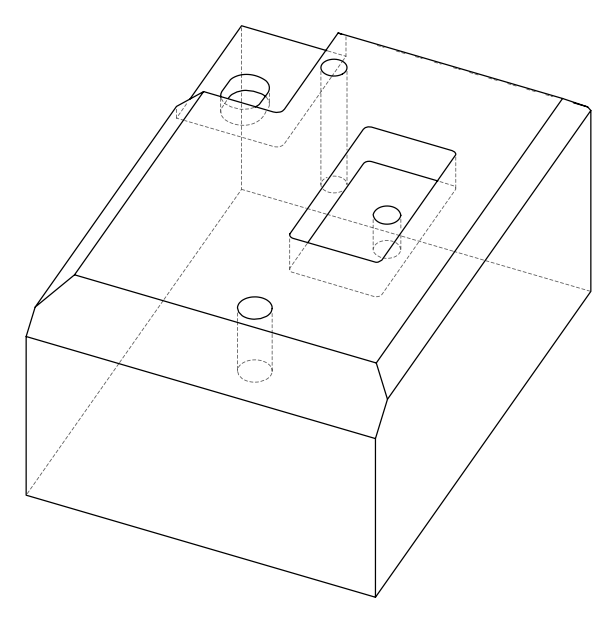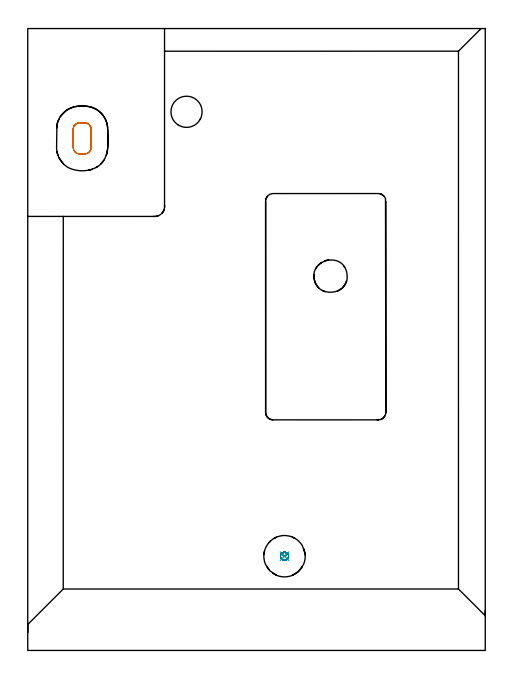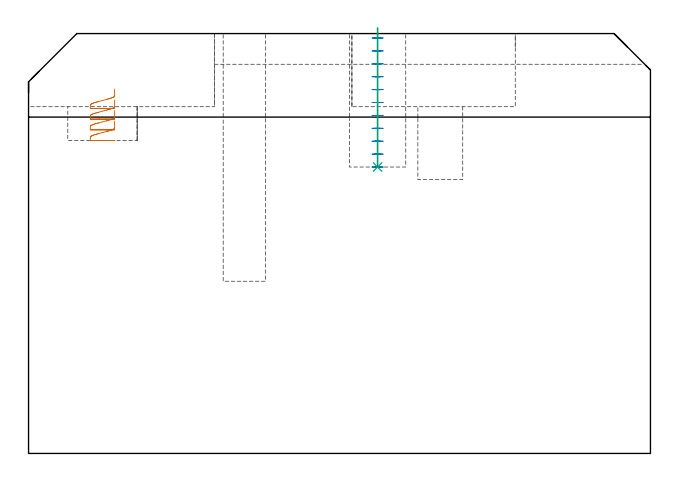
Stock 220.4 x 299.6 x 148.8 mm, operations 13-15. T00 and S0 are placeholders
(PLAN: 15 operations, 9 tool changes, 137.6 min)
(1 SPOT_DRILL | STEP1POCKET | NXT0321_9005460120000 | 0.04 min | 2846 mm3)
(2 SPOT_DRILL_1 | STEP1POCKET_2 | NXT0321_9005460120000 | 0.03 min | 2 mm3)
(3 DRILL_BLIND_HOLE_INTO_CENTER | STEP1POCKET | NXT0301_128 | 0.12 min | 2870 mm3)
(4 DRILL_BLIND_HOLE_INTO_CENTER_1 | STEP1POCKET_2 | NXT0301_065 | 0.36 min | 5993 mm3)
(5 DRILL_TO_ENLARGE_BLIND_HOLE | STEP1POCKET_2 | UGT0301_375 | 0.36 min | 9500 mm3)
(6 MILL_ROUGH_BLIND_HOLE_CONTOUR | STEP1POCKET | NXT0201_009 | Spiral | 1.48 min | 4505 mm3)
(7 AREA_MILL | FG_CHAMFER_SURFACE | UGT0205_001 | 10.72 min | 30631 mm3)
(8 AREA_MILL_1 | FG_CHAMFER_SURFACE_1 | UGT0205_001 | 19.07 min | 94105 mm3)
(9 AREA_MILL_2 | FG_CHAMFER_SURFACE_2 | UGT0205_001 | 4.98 min | 9544 mm3)
(10 AREA_MILL_3 | FG_CHAMFER_SURFACE_3 | UGT0205_001 | 11.14 min | 22278 mm3)
(11 MILL_CORNER_NOTCH_RECTANGULAR | CORNER_NOTCH_RECTANGULAR | NXT0201_009 | Follow Part, ap 2, ae 75% | 32.6 min | 152874 mm3)
(12 MILL_RECTANGULAR_POCKET | POCKET_RECTANGULAR_STRAIGHT | NXT0201_008 | Follow Part, ap 1.5, ae 75% | 54.92 min | 158095 mm3)
(13 MILL_RECTANGULAR_POCKET_1 | POCKET_RECTANGULAR_STRAIGHT_1 | NXT0201_012 | Follow Part, ap 4, ae 75% | 0.77 min | 7881 mm3)
(14 MILL_BLIND_HOLE_FROM_SOLID_MATERIAL | STEP1POCKET_1 | NXT0201_012 | Spiral | 0.82 min | 14716 mm3)
(15 BORE_BLIND_HOLE | STEP1POCKET_1 | UGT0332_076 | 0.2 min | 0 mm3)
(TOOL NXT0321_9005460120000 | NC Spot Drill, 142deg, 12mm, Carbide, Uncoated | D12 PA142 FL30 Z2)
(TOOL NXT0301_128 | Carbide Drill 12mm [861.1-1200-036A1-GP GC34] | D12 PA150 FL37.4 Z2)
(TOOL NXT0301_065 | Carbide Drill 9.4mm [860.1-0940-075A1-MM 2214] | D9.4 PA140 FL98 Z2)
(TOOL UGT0301_375 | Twist Drill Flat Bottom 15 mm | D15 PA180 FL120 Z2)
(TOOL NXT0201_009 | ENDMILL 8mm [2P460-0800-NA 1630] | D8 FL26 Z6)
(TOOL UGT0205_001 | Chamfer Mill 20 x 3 x 45 deg. | D20 FL50 Z2)
(TOOL NXT0201_008 | ENDMILL 6mm [2P460-0600-NA 1630] | D6 FL26 Z6)
(TOOL NXT0201_012 | ENDMILL 16mm [2P460-1600-NA 1630] | D16 FL38 Z6)
(TOOL UGT0332_076 | 19.75 mm Rough Boring Bar | D19.75)
(OP 13 MILL_RECTANGULAR_POCKET_1)
G17 G21 G94 G90
T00 M6
G54
G17 G0 G90 X30.5 Y242.306 S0 M3
G43 Z158.8 H1
Z129.06
G94 G1 Y251.276 Z126.656 F250.
X30.442 Y251.724 Z126.535
X30.319 Y252.159 Z126.414
X30.134 Y252.572 Z126.293
X29.891 Y252.953 Z126.172
X29.596 Y253.296 Z126.051
X29.253 Y253.591 Z125.93
X28.872 Y253.834 Z125.808
X28.459 Y254.019 Z125.687
X28.024 Y254.142 Z125.566
X27.576 Y254.2 Z125.445
X24.824 Z124.708
X24.376 Y254.142 Z124.586
X23.941 Y254.019 Z124.465
X23.528 Y253.834 Z124.344
X23.147 Y253.591 Z124.223
X22.804 Y253.296 Z124.102
X22.509 Y252.953 Z123.981
X22.266 Y252.572 Z123.86
X22.081 Y252.159 Z123.738
X21.958 Y251.724 Z123.617
X21.9 Y251.276 Z123.496
Y246.7 Z122.27
Y242.3 F500.
G3 X25. Y239.2 R3.1
G1 X27.4
G3 X30.5 Y242.3 R3.1
G1 Y251.1
G3 X27.4 Y254.2 R3.1
G1 X25.
G3 X21.9 Y251.1 R3.1
G1 Y246.7
Y245.7
G0 X30.5 Y242.306 Z125.27
G1 Y251.276 Z122.866 F250.
X30.442 Y251.724 Z122.745
X30.319 Y252.159 Z122.624
X30.134 Y252.572 Z122.503
X29.891 Y252.953 Z122.382
X29.596 Y253.296 Z122.261
X29.253 Y253.591 Z122.14
X28.872 Y253.834 Z122.018
X28.459 Y254.019 Z121.897
X28.024 Y254.142 Z121.776
X27.576 Y254.2 Z121.655
X24.824 Z120.918
X24.376 Y254.142 Z120.796
X23.941 Y254.019 Z120.675
X23.528 Y253.834 Z120.554
X23.147 Y253.591 Z120.433
X22.804 Y253.296 Z120.312
X22.509 Y252.953 Z120.191
X22.266 Y252.572 Z120.07
X22.081 Y252.159 Z119.948
X21.958 Y251.724 Z119.827
X21.9 Y251.276 Z119.706
Y246.7 Z118.48
Y242.3 F500.
G3 X25. Y239.2 R3.1
G1 X27.4
G3 X30.5 Y242.3 R3.1
G1 Y251.1
G3 X27.4 Y254.2 R3.1
G1 X25.
G3 X21.9 Y251.1 R3.1
G1 Y246.7
Y245.7
G0 X30.5 Y242.306 Z121.48
G1 Y251.276 Z119.076 F250.
X30.442 Y251.724 Z118.955
X30.319 Y252.159 Z118.834
X30.134 Y252.572 Z118.713
X29.891 Y252.953 Z118.592
X29.596 Y253.296 Z118.471
X29.253 Y253.591 Z118.35
X28.872 Y253.834 Z118.228
X28.459 Y254.019 Z118.107
X28.024 Y254.142 Z117.986
X27.576 Y254.2 Z117.865
X24.824 Z117.128
X24.376 Y254.142 Z117.006
X23.941 Y254.019 Z116.885
X23.528 Y253.834 Z116.764
X23.147 Y253.591 Z116.643
X22.804 Y253.296 Z116.522
X22.509 Y252.953 Z116.401
X22.266 Y252.572 Z116.28
X22.081 Y252.159 Z116.158
X21.958 Y251.724 Z116.037
X21.9 Y251.276 Z115.916
Y246.7 Z114.69
Y242.3 F500.
G3 X25. Y239.2 R3.1
G1 X27.4
G3 X30.5 Y242.3 R3.1
G1 Y251.1
G3 X27.4 Y254.2 R3.1
G1 X25.
G3 X21.9 Y251.1 R3.1
G1 Y246.7
Y245.7
G0 X30.5 Y242.306 Z117.69
G1 Y251.276 Z115.286 F250.
X30.442 Y251.724 Z115.165
X30.319 Y252.159 Z115.044
X30.134 Y252.572 Z114.923
X29.891 Y252.953 Z114.802
X29.596 Y253.296 Z114.681
X29.253 Y253.591 Z114.56
X28.872 Y253.834 Z114.438
X28.459 Y254.019 Z114.317
X28.024 Y254.142 Z114.196
X27.576 Y254.2 Z114.075
X24.824 Z113.338
X24.376 Y254.142 Z113.216
X23.941 Y254.019 Z113.095
X23.528 Y253.834 Z112.974
X23.147 Y253.591 Z112.853
X22.804 Y253.296 Z112.732
X22.509 Y252.953 Z112.611
X22.266 Y252.572 Z112.49
X22.081 Y252.159 Z112.368
X21.958 Y251.724 Z112.247
X21.9 Y251.276 Z112.126
Y246.7 Z110.9
Y242.3 F500.
G3 X25. Y239.2 R3.1
G1 X27.4
G3 X30.5 Y242.3 R3.1
G1 Y251.1
G3 X27.4 Y254.2 R3.1
G1 X25.
G3 X21.9 Y251.1 R3.1
G1 Y246.7
Y245.7
G0 Z158.8
M5
M2
(OP 14 MILL_BLIND_HOLE_FROM_SOLID_MATERIAL)
G17 G21 G94 G90
T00 M6
G54
G17 G0 G90 X123.7 Y45.4 S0 M3
G43 Z158.8 H1
Z147.227
G94 G3 X124.675 Y46.375 R0.975 F250.
X123.7 Y47.35 R0.975
X121.75 Y45.4 R1.95
X123.7 Y47.35 R-1.95
X122.725 Y46.375 R0.975
X123.7 Y45.4 R0.975
G0 Z142.655
G3 X124.675 Y46.375 R0.975
X123.7 Y47.35 R0.975
X121.75 Y45.4 R1.95
X123.7 Y47.35 R-1.95
X122.725 Y46.375 R0.975
X123.7 Y45.4 R0.975
G0 Z138.082
G3 X124.675 Y46.375 R0.975
X123.7 Y47.35 R0.975
X121.75 Y45.4 R1.95
X123.7 Y47.35 R-1.95
X122.725 Y46.375 R0.975
X123.7 Y45.4 R0.975
G0 Z133.509
G3 X124.675 Y46.375 R0.975
X123.7 Y47.35 R0.975
X121.75 Y45.4 R1.95
X123.7 Y47.35 R-1.95
X122.725 Y46.375 R0.975
X123.7 Y45.4 R0.975
G0 Z128.936
G3 X124.675 Y46.375 R0.975
X123.7 Y47.35 R0.975
X121.75 Y45.4 R1.95
X123.7 Y47.35 R-1.95
X122.725 Y46.375 R0.975
X123.7 Y45.4 R0.975
G0 Z124.364
G3 X124.675 Y46.375 R0.975
X123.7 Y47.35 R0.975
X121.75 Y45.4 R1.95
X123.7 Y47.35 R-1.95
X122.725 Y46.375 R0.975
X123.7 Y45.4 R0.975
G0 Z119.791
G3 X124.675 Y46.375 R0.975
X123.7 Y47.35 R0.975
X121.75 Y45.4 R1.95
X123.7 Y47.35 R-1.95
X122.725 Y46.375 R0.975
X123.7 Y45.4 R0.975
G0 Z115.218
G3 X124.675 Y46.375 R0.975
X123.7 Y47.35 R0.975
X121.75 Y45.4 R1.95
X123.7 Y47.35 R-1.95
X122.725 Y46.375 R0.975
X123.7 Y45.4 R0.975
G0 Z110.645
G3 X124.675 Y46.375 R0.975
X123.7 Y47.35 R0.975
X121.75 Y45.4 R1.95
X123.7 Y47.35 R-1.95
X122.725 Y46.375 R0.975
X123.7 Y45.4 R0.975
G0 Z106.073
G3 X124.675 Y46.375 R0.975
X123.7 Y47.35 R0.975
X121.75 Y45.4 R1.95
X123.7 Y47.35 R-1.95
X122.725 Y46.375 R0.975
X123.7 Y45.4 R0.975
G0 Z101.5
G3 X124.675 Y46.375 R0.975
X123.7 Y47.35 R0.975
X121.75 Y45.4 R1.95
X123.7 Y47.35 R-1.95
X122.725 Y46.375 R0.975
X123.7 Y45.4 R0.975
G0 Z158.8
M5
M2
(OP 15 BORE_BLIND_HOLE)
G17 G21 G94 G90
T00 M6
G54
G17 G0 G90 X123.7 Y45.4 S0 M3
G43 Z158.8 H0
G94 G85 G98 Z101.5 F250. R150.8
G80
M5
M2
